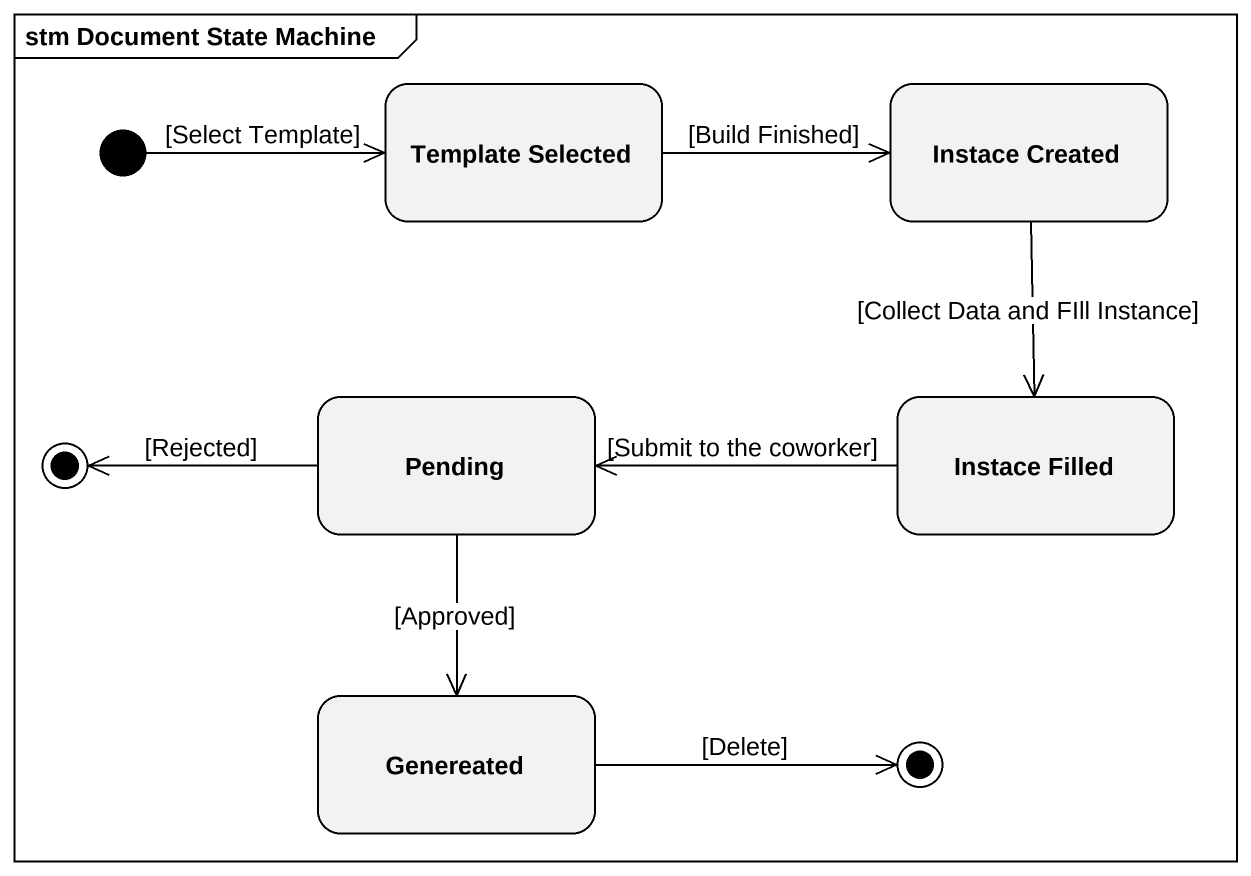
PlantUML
@startuml
mainframe stm Document State Machine
hide empty description
state "Template Selected" as Template_Selected
state "Instace Created" as Instace_Created
state Pending
state "Instace Filled" as Instace_Filled
state final1 <<end>>
state Genereated
state final2 <<end>>
[*] -right-> Template_Selected : [Select Template]
Template_Selected -right-> Instace_Created : [Build Finished]
Instace_Created --> Instace_Filled : [Collect Data and FIll Instance]
Pending -left-> final1 : [Rejected]
Pending --> Genereated : [Approved]
Instace_Filled -left-> Pending : [Submit to the coworker]
Genereated -right-> final2 : [Delete]
@enduml
